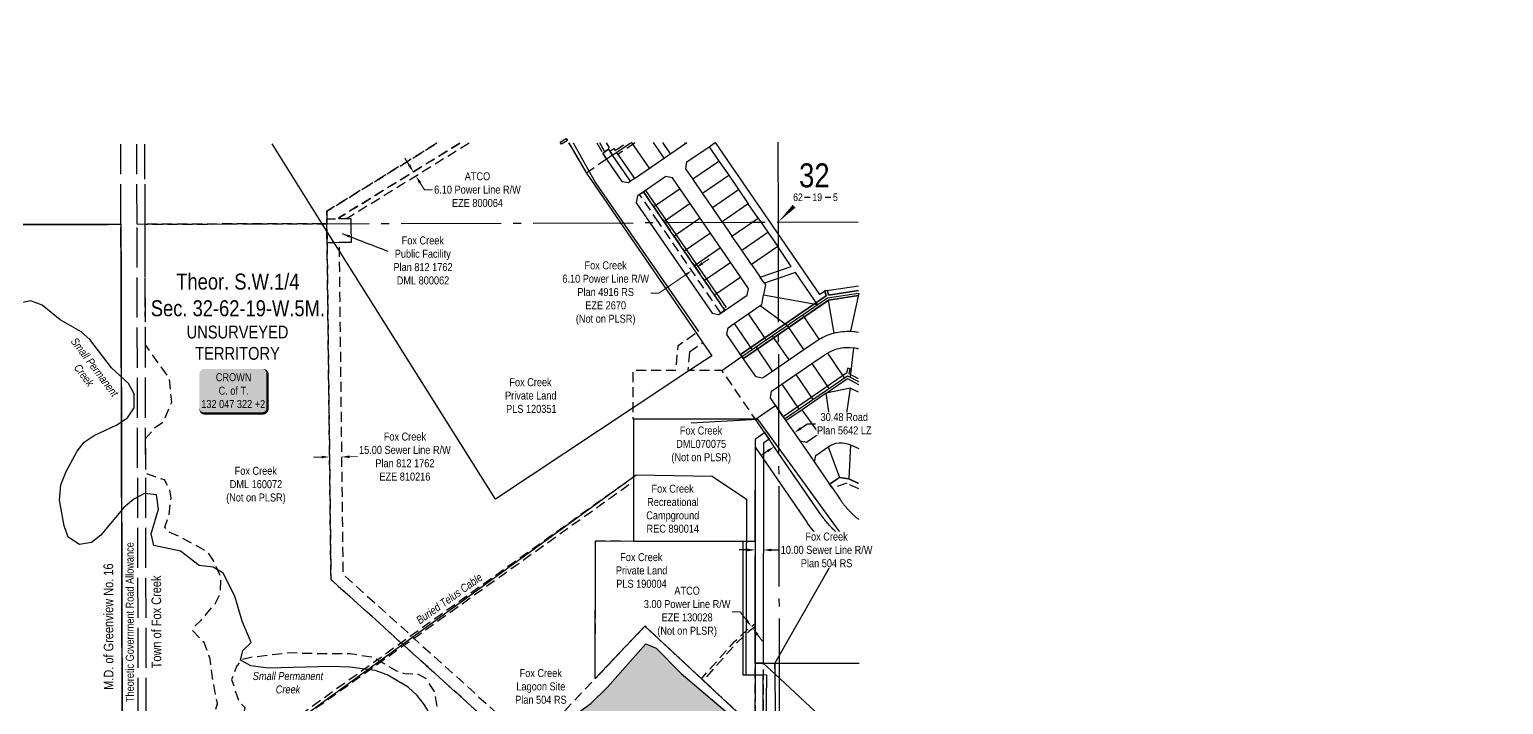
# Model space of a CAD drawing. Extents: x 507881 to 521259, y 6022177 to 6031356.
# Drawn here: x 511145 to 512987, y 6028195 to 6029038 of the extents above; entities that cross this region are included whole.
import ezdxf
from ezdxf.enums import TextEntityAlignment as Align

# ---------------------------------------------------------------- set-up
doc = ezdxf.new("R2010")
doc.units = 0
doc.header["$LTSCALE"] = 5
doc.header["$PDMODE"] = 3
doc.header["$PDSIZE"] = 30
for name, pattern in [('BORDER2', [22.225, 6.35, -3.175, 6.35, -3.175, 0, -3.175]), ('foc-ACCESSROAD', [3.75, 2.5, -1.25]), ('foc-FLOWLINE', [3.75, 2.5, -1.25]), ('foc-QUARTERLINE', [33, 25, -3, 2, -3]), ('foc-UNSURVEYED', [12.5, 10, -2.5])]:
    doc.linetypes.add(name, pattern=pattern)
doc.layers.get('Defpoints').update_dxf_attribs({"color": 9})
for name, color, linetype in [('10', 1, 'Continuous'), ('9', 3, 'Continuous'), ('AS-OWNER', 7, 'Continuous'), ('AS-TELUS', 224, 'foc-TEL'), ('C-SYMBOL', 7, 'Continuous'), ('F-EZE', 190, 'foc-FLOWLINE'), ('F-RW', 190, 'Continuous'), ('F-WS', 190, 'foc-ACCESSROAD'), ('L-33', 7, 'Continuous'), ('L-QSEC', 8, 'foc-QUARTERLINE'), ('L-ROAD-T', 7, 'Continuous'), ('L-SECLBL', 7, 'Continuous'), ('L-TITLEDB', 4, 'Continuous'), ('L-TITLEDB-T', 4, 'Continuous'), ('L-UNS-T', 3, 'Continuous'), ('L-USEC', 7, 'foc-UNSURVEYED'), ('T-WATER', 160, 'Continuous'), ('T-WATER-H', 133, 'Continuous'), ('T-WATER-T', 170, 'Continuous')]:
    doc.layers.add(name, color=color, linetype=linetype)
doc.layers.add('AS-COUNTY', color=7, linetype='BORDER2', lineweight=60, true_color=0xcc33ff)
doc.layers.add('F-EZE-T', color=190, linetype='Continuous', lineweight=9)
doc.layers.add('F-RW-T', color=190, linetype='Continuous', lineweight=9)
doc.styles.add('175L', font='ARIALN.TTF', dxfattribs={"height": 20})
doc.styles.add('240', font='ARIALN.TTF', dxfattribs={"height": 30})
doc.styles.add('80', font='ARIALN.TTF', dxfattribs={"height": 10})
doc.styles.add('80CG', font='ARIALN.TTF', dxfattribs={"height": 10})
doc.styles.add('80L', font='ARIALN.TTF', dxfattribs={"height": 10})
doc.styles.add('foc-LtypeFont', font='ARIALN.TTF', dxfattribs={"height": 7.35})
doc.styles.add('SIMPLEX', font='ARIALN.TTF')
doc.linetypes.add('foc-TEL', pattern='A,2,-1,["T",foc-LtypeFont,S=0.2,R=0,X=-0.425,Y=-0.75],-1.24,8', length=12.24)
doc.linetypes.add('foc-TOPO-flowdirection-NOLINE', pattern='A,0,[">",foc-LtypeFont,S=0.3,R=0,X=0,Y=-0.945],-20,[">",foc-LtypeFont,S=0.3,R=0,X=0,Y=-0.945],0', length=20)
doc.dimstyles.new('Compass 5 000', dxfattribs={"dimscale": 5, "dimtxt": 9, "dimasz": 2, "dimexe": 0.2, "dimexo": 0.0625, "dimgap": 0.5, "dimtad": 0, "dimtih": 1, "dimtoh": 1, "dimzin": 0, "dimdsep": 46, "dimtxsty": '80CG', "dimcen": 0.1, "dimse1": 1, "dimse2": 1, "dimclrd": 256, "dimclrt": 256, "dimaunit": 1, "dimadec": 4, "dimazin": 0, "dimtfac": 0.06, "dimtofl": 0, "dimtmove": 0, "dimatfit": 1, "dimfxl": 0.2, "dimtolj": 1, "dimtzin": 0, "dimlwd": -1, "dimarcsym": 0})

# ---------------------------------------------------------------- blocks, each defined once
blk = doc.blocks.new('L-SECLBL')
at = {"layer": '9', "color": 7}
for p, q in [((-5.1, -27.8), (-12.3, -27.8)), ((20.7, -27.8), (13.5, -27.8))]:
    blk.add_line(p, q, dxfattribs=at)
at = {"layer": '10', "color": 2, "style": 'SIMPLEX'}
blk.add_attdef('SEC', text='', height=30, dxfattribs=at).set_placement((0, 0), align=Align.MIDDLE)
at = {"layer": '10', "color": 5, "style": '80L'}
blk.add_attdef('TWP', text='', height=9.5, dxfattribs=at).set_placement((-14.4, -27.4), align=Align.MIDDLE_RIGHT)
blk.add_attdef('RGE', text='', height=9.5, dxfattribs=at).set_placement((3.6, -27.4), align=Align.MIDDLE_CENTER)
blk.add_attdef('MER', text='', height=9.5, dxfattribs=at).set_placement((23.2, -27.4), align=Align.MIDDLE_LEFT)
blk = doc.blocks.new('*D1360')
at = {"layer": 'Defpoints', "color": 0, "transparency": 16777216}
for p in [(511534.6, 6028504.3), (511519.7, 6028500.7), (511534.7, 6028500.9)]:
    blk.add_point(p, dxfattribs=at)
at = {"layer": 'F-RW-T', "transparency": 16777216}
for p, q in [((511509.6, 6028504), (511499.6, 6028503.9)), ((511544.6, 6028504.4), (511554.6, 6028504.6))]:
    blk.add_line(p, q, dxfattribs=at)
for points in [[(511509.6, 6028505.7), (511509.7, 6028502.4), (511519.6, 6028504.2)], [(511544.6, 6028506.1), (511544.7, 6028502.8), (511534.6, 6028504.3)]]:
    blk.add_solid(points, dxfattribs=at)
at = {"layer": 'F-RW-T', "transparency": 16777216, "insert": (511613.8, 6028504.6), "char_height": 10, "attachment_point": 5, "style": '80CG'}
blk.add_mtext('\\A1;Fox Creek\\P15.00 Sewer Line R/W\\PPlan 812 1762\\PEZE 810216', dxfattribs=at)
blk = doc.blocks.new('*D1362')
at = {"layer": 'Defpoints', "color": 0, "transparency": 16777216}
for p in [(511618.6, 6028856.9), (511621.8, 6028851.7), (511627.6, 6028855.2)]:
    blk.add_point(p, dxfattribs=at)
at = {"layer": 'F-EZE-T', "transparency": 16777216}
for p, q in [((511619.1, 6028868.9), (511613.9, 6028877.4)), ((511632.9, 6028846.7), (511638.1, 6028838.2)), ((511638.1, 6028838.2), (511648.1, 6028838.2))]:
    blk.add_line(p, q, dxfattribs=at)
for points in [[(511620.6, 6028869.8), (511617.7, 6028868.1), (511624.4, 6028860.4)], [(511634.3, 6028847.6), (511631.4, 6028845.8), (511627.6, 6028855.2)]]:
    blk.add_solid(points, dxfattribs=at)
at = {"layer": 'F-EZE-T', "transparency": 16777216, "insert": (511704.5, 6028838.2), "char_height": 10, "attachment_point": 5, "style": '80CG'}
blk.add_mtext('\\A1;ATCO\\P6.10 Power Line R/W\\PEZE 800064', dxfattribs=at)
blk = doc.blocks.new('*D1363')
at = {"layer": 'Defpoints', "color": 0, "transparency": 16777216}
for p in [(512091, 6028122), (512099.1, 6028127.9), (512099.5, 6028127.3)]:
    blk.add_point(p, dxfattribs=at)
at = {"layer": 'F-EZE-T', "transparency": 16777216}
for p, q in [((512107.7, 6028133.2), (512115.9, 6028139.2)), ((512115.9, 6028139.2), (512125.9, 6028139.2)), ((512083.3, 6028115.6), (512075.2, 6028109.7))]:
    blk.add_line(p, q, dxfattribs=at)
for points in [[(512106.7, 6028134.5), (512108.6, 6028131.8), (512099.5, 6028127.3)], [(512082.3, 6028116.9), (512084.3, 6028114.2), (512091.4, 6028121.5)]]:
    blk.add_solid(points, dxfattribs=at)
at = {"layer": 'F-EZE-T', "transparency": 16777216, "insert": (512182.3, 6028139.2), "char_height": 10, "attachment_point": 5, "style": '80CG', "bg_fill": 3, "box_fill_scale": 1.1, "bg_fill_color": 256, "bg_fill_true_color": 13158600, "bg_fill_transparency": 0}
blk.add_mtext('\\A1;Fox Creek\\P9.14 Power Line R/W\\PPlan 70 RS\\PEZE 2459', dxfattribs=at)
blk = doc.blocks.new('*D1365')
at = {"layer": 'Defpoints', "color": 0, "transparency": 16777216}
for p in [(512046.8, 6028292.3), (512046.8, 6028292.3), (512048.6, 6028289.9)]:
    blk.add_point(p, dxfattribs=at)
at = {"layer": 'F-EZE-T', "transparency": 16777216}
for p, q in [((512032.9, 6028310.6), (512022.9, 6028310.6)), ((512040.7, 6028300.2), (512032.9, 6028310.6)), ((512054.6, 6028281.9), (512060.7, 6028274))]:
    blk.add_line(p, q, dxfattribs=at)
for points in [[(512042, 6028301.3), (512039.4, 6028299.2), (512046.8, 6028292.3)], [(512056, 6028282.9), (512053.3, 6028280.9), (512048.6, 6028289.9)]]:
    blk.add_solid(points, dxfattribs=at)
at = {"layer": 'F-EZE-T', "transparency": 16777216, "insert": (511966.5, 6028310.6), "char_height": 10, "attachment_point": 5, "style": '80CG'}
blk.add_mtext('\\A1;ATCO\\P3.00 Power Line R/W\\PEZE 130028\\P(Not on PLSR)', dxfattribs=at)
blk = doc.blocks.new('*D1366')
at = {"layer": 'Defpoints', "color": 0, "transparency": 16777216}
for p in [(511965.7, 6028746.8), (511970.7, 6028750.3), (511977.4, 6028740.5)]:
    blk.add_point(p, dxfattribs=at)
at = {"layer": 'F-EZE-T', "transparency": 16777216}
for p, q in [((511985.6, 6028746.2), (511993.9, 6028751.9)), ((511964.1, 6028731.4), (511931.1, 6028708.8)), ((511931.1, 6028708.8), (511921.1, 6028708.8))]:
    blk.add_line(p, q, dxfattribs=at)
for points in [[(511984.7, 6028747.6), (511986.6, 6028744.8), (511977.4, 6028740.5)], [(511963.2, 6028732.8), (511965, 6028730.1), (511972.3, 6028737.1)]]:
    blk.add_solid(points, dxfattribs=at)
at = {"layer": 'F-EZE-T', "transparency": 16777216, "insert": (511864.7, 6028708.8), "char_height": 10, "attachment_point": 5, "style": '80CG'}
blk.add_mtext('\\A1;Fox Creek\\P6.10 Power Line R/W\\PPlan 4916 RS\\PEZE 2670\\P(Not on PLSR)', dxfattribs=at)
blk = doc.blocks.new('*D1367')
at = {"layer": 'Defpoints', "color": 0, "transparency": 16777216}
for p in [(512100.4, 6028534.4), (512117.5, 6028509.5), (512092.3, 6028492.3)]:
    blk.add_point(p, dxfattribs=at)
at = {"layer": 'L-TITLEDB-T', "transparency": 16777216}
for p, q in [((512108.6, 6028540.1), (512116.9, 6028545.7)), ((512116.9, 6028545.7), (512126.9, 6028545.7)), ((512067, 6028511.5), (512058.8, 6028505.8))]:
    blk.add_line(p, q, dxfattribs=at)
for points in [[(512107.7, 6028541.4), (512109.6, 6028538.7), (512100.4, 6028534.4)], [(512066.1, 6028512.8), (512068, 6028510.1), (512075.3, 6028517.1)]]:
    blk.add_solid(points, dxfattribs=at)
at = {"layer": 'L-TITLEDB-T', "transparency": 16777216, "insert": (512162.9, 6028545.7), "char_height": 10, "attachment_point": 5, "style": '80CG', "bg_fill": 3, "box_fill_scale": 1.1, "bg_fill_color": 256, "bg_fill_true_color": 13158600, "bg_fill_transparency": 0}
blk.add_mtext('\\A1;30.48 Road\\PPlan 5642 LZ', dxfattribs=at)
blk = doc.blocks.new('*D1404')
at = {"layer": 'Defpoints', "color": 0, "transparency": 16777216}
for p in [(512051.7, 6028388), (512061.7, 6028388), (512061.7, 6028388)]:
    blk.add_point(p, dxfattribs=at)
at = {"layer": 'F-RW', "transparency": 16777216}
for p, q in [((512041.7, 6028388), (512031.7, 6028388)), ((512071.7, 6028388), (512081.7, 6028388))]:
    blk.add_line(p, q, dxfattribs=at)
for points in [[(512041.7, 6028389.7), (512041.7, 6028386.3), (512051.7, 6028388)], [(512071.7, 6028389.6), (512071.7, 6028386.3), (512061.7, 6028388)]]:
    blk.add_solid(points, dxfattribs=at)
at = {"layer": 'F-RW', "transparency": 16777216, "insert": (512140.8, 6028388), "char_height": 10, "attachment_point": 5, "style": '80CG', "bg_fill": 3, "box_fill_scale": 1.1, "bg_fill_color": 256, "bg_fill_true_color": 13158600, "bg_fill_transparency": 0}
blk.add_mtext('\\A1;Fox Creek\\P10.00 Sewer Line R/W\\PPlan 504 RS', dxfattribs=at)
blk = doc.blocks.new('*U1413')
h = blk.add_hatch(color=255)
edge = h.paths.add_edge_path()
edge.add_line((-36.5, -28.5), (36.5, -28.5))
edge.add_arc((36.5, -22.5), 6, 270, 360)
edge.add_line((42.5, -22.5), (42.5, 21))
edge.add_arc((36.5, 21), 6, 0, 90)
edge.add_line((36.5, 27), (-36.5, 27))
edge.add_arc((-36.5, 21), 6, 90, 180)
edge.add_line((-42.5, 21), (-42.5, -22.5))
edge.add_arc((-36.5, -22.5), 6, 180, 270)
at = {"color": 14, "flags": 128}
blk.add_lwpolyline([(-36.5, -28.5, 3, 3, 0), (36.5, -28.5, 3, 3, 0.414214), (42.5, -22.5, 3, 3, 0), (42.5, 21, 3, 0, 0.414214), (36.5, 27, 0, 0, 0), (-36.5, 27, 0, 0, 0.414214), (-42.5, 21, 0, 0, 0), (-42.5, -22.5, 0, 3, 0.414214)], format="xyseb", close=True, dxfattribs=at)
at = {"color": 14, "style": '80'}
blk.add_attdef('ENTER_TEXT_001', (-26.8, -4.9), '', height=10, dxfattribs=at)

msp = doc.modelspace()

# ---------------------------------------------------------------- hatches: boundary and pattern name
at = {"layer": 'T-WATER-H'}
h = msp.add_hatch(color=256, dxfattribs=at)
h.dxf.hatch_style = 1
h.paths.add_polyline_path([(511941.845, 6028023.347), (511896.825, 6028061.492), (511812.519, 6028143.599), (511800.193, 6028151.265), (511798.066, 6028154.318), (511822.151, 6028178.684), (511846.198, 6028196.161), (511867.043, 6028216.602), (511915.114, 6028270.604), (511927.797, 6028265.105), (511958.92, 6028233.434), (512014.387, 6028186.547), (511993.912, 6028165.819), (511984.844, 6028154.29), (511979.285, 6028140.269), (511984.926, 6028125.674), (512005.008, 6028104.148), (512011.468, 6028092.181), (511955.886, 6028024.659)])

# ---------------------------------------------------------------- linework, layer by layer
at = {"layer": 'AS-COUNTY', "flags": 128}
msp.add_lwpolyline([(512985.752, 6027127.472, 1.999, 1.999, 0), (512915.861, 6027164.035, 1.999, 1.999, 0), (512885.658, 6027179.836, 1.999, 1.999, 0), (512863.108, 6027191.633, 1.999, 1.999, 0), (512399.958, 6027433.921, 1.999, 1.999, 0), (512191.451, 6027543.028, 1.999, 1.999, 0), (512083.236, 6027599.097, 1.999, 1.999, 0), (511888.222, 6027700.143, 1.999, 1.999, 0), (511697.417, 6027799.933, 1.999, 1.999, 0), (511332.082, 6027990.956, 1.999, 1.999, 0), (511291.068, 6028012.401, 1.999, 1.999, 0), (511269.555, 6028023.649, 1.999, 1.999, 0), (511264.59, 6028026.246, 1.999, 1.999, 0), (511260.87, 6028028.192, 1.999, 1.999, 0), (511258.984, 6028794.918, 1.999, 1.999, 0), (510457.97, 6028792.353, 1.999, 1.999, 0), (510456.082, 6029619.288, 1.999, 1.999, 0), (510598.436, 6029619.738, 1.999, 1.999, 0), (510596.574, 6030411.774, 0, 0, 0)], format="xyseb", dxfattribs=at)
at = {"layer": 'AS-TELUS', "flags": 128}
for points in [[(511823.892, 6028896.661), (511851.876, 6028846.786), (511980.759, 6028660.888)], [(511971.707, 6028547.057), (512054.623, 6028551.591), (512166.324, 6028397.354), (512181.256, 6028391.675)], [(510550.967, 6028270.766), (510609.192, 6028369.37), (511268.697, 6028021.927), (511902.968, 6028481.667), (511997.785, 6028480.347), (512040.541, 6028451.383), (512039.876, 6028232.496), (512065.74, 6028231.759), (512064.872, 6028166.645), (512116.768, 6028114.508), (512233.981, 6027832.144), (512313.962, 6027707.187), (512442.985, 6027639.714), (512441.028, 6027615.233), (512466.851, 6027602.185), (512430.49, 6027542.482), (512451.268, 6027501.815)]]:
    msp.add_lwpolyline(points, dxfattribs=at)
at = {"layer": 'F-EZE', "flags": 128}
for points in [[(511682.343, 6028896.211), (511531.203, 6028802.872), (511531.213, 6028802.011), (511541.618, 6028802.131), (511546.204, 6028802.185), (511546.278, 6028795.815), (511546.55, 6028772.203), (511531.559, 6028772.03), (511531.672, 6028762.184), (511536.322, 6028357.852), (511621.428, 6028280.992), (511625.226, 6028277.561), (511772.87, 6028144.221), (511806.73, 6028113.641), (511813.564, 6028107.468), (511940.444, 6027992.878), (511956.561, 6027978.327), (511969.011, 6027992.971), (512053.128, 6028092.096), (512081.843, 6028125.969), (512085.277, 6028130.019), (512094.208, 6028117.509), (512081.903, 6028102.938), (512066.746, 6028084.988), (511988.72, 6027993.035), (511967.806, 6027968.389), (512044.91, 6027920.656), (512058.697, 6027912.121), (512082.382, 6027921.344), (512151.704, 6027948.339), (512160.478, 6027951.756), (512206.356, 6027864.537), (512217.48, 6027847.063), (512248.416, 6027775.809), (512254.199, 6027762.491), (512255.592, 6027759.281), (512253.621, 6027762.377), (512193.377, 6027857.006), (512181.796, 6027879.022), (512153.441, 6027932.93), (512082.424, 6027905.274), (512057.166, 6027895.438), (511957.989, 6027956.836), (511918.152, 6027992.807), (511802.141, 6028097.584), (511795.307, 6028103.756), (511612.733, 6028268.643), (511608.935, 6028272.073), (511521.405, 6028351.122), (511516.567, 6028771.857), (511516.398, 6028786.485), (511516.292, 6028795.721), (511516.221, 6028801.839), (511516.114, 6028811.172), (511653.667, 6028896.12)], [(511694.015, 6028896.248), (511541.618, 6028802.131), (511531.213, 6028802.011), (511531.203, 6028802.872), (511682.343, 6028896.211)]]:
    msp.add_lwpolyline(points, dxfattribs=at)
at = {"layer": 'F-EZE'}
for points in [[(511817.057, 6028899.572), (511809.35, 6028894.917), (511807.844, 6028897.513), (511815.551, 6028902.167), (511817.057, 6028899.572)], [(512013.814, 6028687.473), (512008.79, 6028684.025), (511931.191, 6028797.043), (511907.091, 6028832.15), (511912.112, 6028835.6), (511925.041, 6028816.771), (511937.623, 6028798.443), (511938.566, 6028797.067), (511950.207, 6028780.114), (511962.963, 6028761.536), (511975.719, 6028742.958), (511988.303, 6028724.63), (512000.887, 6028706.303), (512013.814, 6028687.473)]]:
    msp.add_lwpolyline(points, close=True, dxfattribs=at)
for points in [[(511901.282, 6028896.907), (511880.046, 6028882.304), (511900.731, 6028852.174), (511895.71, 6028848.723), (511873.302, 6028881.362), (511869.851, 6028886.39), (511874.874, 6028889.837), (511876.597, 6028887.326), (511890.48, 6028896.873)], [(512181.095, 6028464.271), (512165.913, 6028471.266), (512148.018, 6028465.06), (512144.559, 6028470.079), (512157.118, 6028478.702), (512168.465, 6028476.797), (512181.08, 6028470.986)]]:
    msp.add_lwpolyline(points, dxfattribs=at)
at = {"layer": 'F-EZE', "flags": 128}
for points in [[(511291.003, 6028038.961), (511269.555, 6028023.649), (511264.59, 6028026.246), (511290.988, 6028045.09), (511291.944, 6028045.774), (511608.935, 6028272.073), (511621.428, 6028280.992), (511899.478, 6028479.445), (511899.414, 6028473.3), (511625.226, 6028277.561), (511612.733, 6028268.643), (511296.91, 6028043.178), (511291.003, 6028038.961)], [(512051.54, 6028292.142), (512043.907, 6028286.339), (512028.004, 6028271.508), (511986.603, 6028225.077), (511985.456, 6028226.145), (511984.407, 6028227.122), (512025.858, 6028273.606), (512041.973, 6028288.634), (512051.545, 6028295.912), (512051.54, 6028292.142)], [(512271.213, 6027748.933), (512276.501, 6027736.367), (512277.102, 6027734.982), (512267.88, 6027730.98), (512265.085, 6027729.767), (512273.088, 6027711.326), (512257.063, 6027732.491), (512249.355, 6027742.672), (512256.641, 6027748.188), (512265.476, 6027736.519), (512260.859, 6027747.151), (512255.592, 6027759.281), (512254.199, 6027762.491), (512248.416, 6027775.809), (512217.48, 6027847.063), (512153.88, 6027993.56), (512140.786, 6028023.658), (512128.033, 6028052.973), (512108.717, 6028097.447), (512094.208, 6028117.509), (512085.277, 6028130.019), (512081.82, 6028134.808), (512078.312, 6028139.667), (512051.327, 6028164.815), (512051.458, 6028231.656), (512051.489, 6028246.645), (512061.522, 6028246.627), (512061.507, 6028231.636), (512061.385, 6028169.185), (512081.78, 6028150.127), (512085.821, 6028146.353), (512117.503, 6028102.449), (512137.255, 6028056.972), (512142.269, 6028045.594), (512148.287, 6028031.716), (512164.821, 6027993.594), (512245.825, 6027807.022), (512258.552, 6027777.709), (512264.285, 6027764.503), (512271.213, 6027748.933)]]:
    msp.add_lwpolyline(points, close=True, dxfattribs=at)
at = {"layer": 'F-RW', "flags": 128}
for points in [[(512180.548, 6028712.02), (512143.112, 6028706.408), (512142.044, 6028712.408), (512138.703, 6028711.907), (512140.175, 6028705.527), (512033.321, 6028632.159), (512036.769, 6028627.137), (512142.726, 6028699.89), (512143.286, 6028700.274), (512180.561, 6028705.862)], [(512063.22, 6028534.708), (512068.912, 6028526.417), (512061.852, 6028521.546), (512061.522, 6028246.627), (512051.489, 6028246.645), (512051.811, 6028516.002), (512051.82, 6028526.835), (512063.22, 6028534.708)], [(512061.385, 6028169.185), (512061.507, 6028231.636), (512036.457, 6028231.691), (512036.668, 6028398.991), (512051.66, 6028398.97), (512051.489, 6028246.645), (512076.274, 6028246.6), (512076.366, 6028175.702)]]:
    msp.add_lwpolyline(points, dxfattribs=at)
at = {"layer": 'F-WS'}
for points in [[(511653.664, 6028896.12), (511516.114, 6028811.172), (511516.221, 6028801.839), (511516.291, 6028795.722), (511510.595, 6028795.704), (511289.143, 6028795.014), (511288.897, 6028894.961)], [(511853.82, 6028896.756), (511861.235, 6028883.986), (511865.768, 6028876.181), (511840.639, 6028858.959), (511818.757, 6028896.645)]]:
    msp.add_lwpolyline(points, dxfattribs=at)
at = {"layer": 'F-WS', "flags": 128}
for points in [[(511525.527, 6028771.961), (511516.567, 6028771.857), (511516.398, 6028786.485), (511516.291, 6028795.722), (511516.221, 6028801.839), (511531.213, 6028802.011), (511541.618, 6028802.131), (511546.204, 6028802.185), (511546.278, 6028795.815), (511546.55, 6028772.203), (511531.559, 6028772.03), (511525.527, 6028771.961)], [(511612.733, 6028268.643), (511795.307, 6028103.756), (511802.141, 6028097.584), (511918.152, 6027992.807), (511957.992, 6027956.834), (511979.259, 6027943.668), (511975.13, 6027928.122), (511965, 6027922.61), (511948.382, 6027921.727), (511927.959, 6027922.418), (511898.134, 6027930.364), (511893.089, 6027937.736), (511883.778, 6027944.136), (511870.116, 6027943.793), (511858.175, 6027948.249), (511842.787, 6027950.645), (511817.75, 6027957.783), (511806.572, 6027970.388), (511787.145, 6027989.964), (511768.465, 6027979.839), (511758.654, 6027979.258), (511741.981, 6027972.183), (511736.915, 6027977.363), (511736.263, 6027983.958), (511724.642, 6027992.187), (511705.452, 6028005.797), (511682.487, 6028008.067), (511671.554, 6028004.968), (511639.276, 6027997.847), (511636.928, 6028005.787), (511627.152, 6028019.909), (511644.216, 6028036.332), (511665.601, 6028050.963), (511684.835, 6028069.701), (511694.782, 6028106.854), (511694.354, 6028121.154), (511689.036, 6028135.35), (511670.205, 6028158.802), (511657.637, 6028174.634), (511650.695, 6028211.267), (511639.933, 6028227.54), (511629.786, 6028232.614), (511614.262, 6028233.18), (511603.744, 6028236.627), (511583.917, 6028248.069), (511579.16, 6028250.815), (511574.174, 6028253.692), (511545.869, 6028258), (511506.158, 6028258.255), (511467.727, 6028259.247), (511423.089, 6028253.904), (511410.672, 6028250.958), (511403.697, 6028243.084), (511397.213, 6028225.935), (511406.003, 6028199.545), (511413.715, 6028191.041), (511411.856, 6028181.397), (511383.276, 6028182.606), (511376.382, 6028184.754), (511379.421, 6028196.005), (511373.203, 6028228.281), (511370.581, 6028251.432), (511363.027, 6028272.243), (511348.339, 6028287.333), (511350.548, 6028292.194), (511359.084, 6028300.412), (511376.599, 6028320.632), (511383.111, 6028333.873), (511383.825, 6028353.935), (511374.943, 6028373.807), (511367.499, 6028385.484), (511332.672, 6028404.472), (511318.871, 6028410.243), (511313.697, 6028416.411), (511319.265, 6028432.511), (511321.642, 6028452.694), (511319.924, 6028463.239), (511313.371, 6028475.429), (511289.909, 6028483.47), (511289.802, 6028527.105), (511301.07, 6028540.458), (511312.437, 6028548.274), (511322.404, 6028572.848), (511319.355, 6028602.613), (511289.513, 6028644.453), (511289.143, 6028795.014), (511510.595, 6028795.704), (511516.292, 6028795.722), (511516.398, 6028786.485), (511516.567, 6028771.857), (511521.405, 6028351.122), (511608.935, 6028272.073), (511612.733, 6028268.643)], [(511969.644, 6028635.248), (511967.413, 6028612.55), (511970.042, 6028612.549), (512009.491, 6028612.538), (512051.485, 6028551.407), (511899.187, 6028551.45), (511899.191, 6028565.608), (511899.204, 6028612.571), (511952.349, 6028612.555), (511955.395, 6028643.543), (511977.708, 6028659.282), (511986.193, 6028646.92), (511969.644, 6028635.248)], [(511774.478, 6028145.916), (511913.847, 6028292.82), (512078.313, 6028139.667), (511944.264, 6027995.725)]]:
    msp.add_lwpolyline(points, close=True, dxfattribs=at)
at = {"layer": 'F-WS'}
msp.add_lwpolyline([(512051.544, 6028295.911), (512051.54, 6028292.142), (512051.489, 6028246.645), (512051.458, 6028231.656), (512051.327, 6028164.815), (511986.603, 6028225.076), (511985.456, 6028226.144), (511984.406, 6028227.122), (511913.847, 6028292.82), (511851.717, 6028227.331), (511851.964, 6028399.255), (512036.668, 6028398.991), (512051.66, 6028398.97), (512051.544, 6028295.911)], close=True, dxfattribs=at)
at = {"layer": 'L-QSEC', "flags": 128}
for points in [[(512079.821, 6028897.475), (512080.083, 6028797.526)], [(511279.093, 6028794.967), (512045.445, 6028797.416), (512080.083, 6028797.526)], [(512080.083, 6028797.526), (512180.358, 6028797.845)], [(512080.083, 6028797.526), (512082.191, 6027993.338)], [(510457.97, 6028792.353), (511258.984, 6028794.918)]]:
    msp.add_lwpolyline(points, dxfattribs=at)
at = {"layer": 'L-SECLBL', "flags": 128}
msp.add_lwpolyline([(512080.083, 6028797.526, 0, 4.997, 0), (512100.187, 6028817.506, 0, 0, 0)], format="xyseb", dxfattribs=at)
at = {"layer": 'L-TITLEDB'}
for points in [[(511818.757, 6028896.645), (511840.639, 6028858.959), (511883.256, 6028796.888), (511977.708, 6028659.282), (511986.193, 6028646.92), (511997.361, 6028630.65), (511970.042, 6028612.549), (511899.191, 6028565.608), (511726.959, 6028451.507), (511531.672, 6028762.184), (511525.527, 6028771.961), (511516.398, 6028786.485), (511510.595, 6028795.704), (511447.889, 6028895.466)], [(512181.261, 6028389.384), (512180.931, 6028389.568), (512179.829, 6028390.195), (512178.731, 6028390.831), (512177.64, 6028391.477), (512176.554, 6028392.133), (512175.474, 6028392.798), (512174.399, 6028393.473), (512173.331, 6028394.157), (512172.269, 6028394.849), (512171.213, 6028395.552), (512170.162, 6028396.264), (512169.119, 6028396.984), (512168.081, 6028397.715), (512167.05, 6028398.453), (512166.025, 6028399.201), (512165.007, 6028399.958), (512163.995, 6028400.724), (512162.991, 6028401.499), (512161.993, 6028402.282), (512161.002, 6028403.073), (512160.017, 6028403.873), (512159.041, 6028404.682), (512158.071, 6028405.5), (512157.108, 6028406.326), (512156.153, 6028407.16), (512155.204, 6028408.002), (512154.263, 6028408.853), (512153.329, 6028409.712), (512152.404, 6028410.58), (512151.486, 6028411.456), (512150.575, 6028412.338), (512149.672, 6028413.229), (512148.777, 6028414.128), (512147.89, 6028415.035), (512147.011, 6028415.949), (512146.14, 6028416.871), (512145.277, 6028417.801), (512144.422, 6028418.737), (512143.574, 6028419.682), (512142.736, 6028420.635), (512141.906, 6028421.594), (512141.084, 6028422.56), (512140.271, 6028423.534), (512139.466, 6028424.513), (512138.67, 6028425.502), (512137.882, 6028426.496), (512137.145, 6028427.444), (512135.908, 6028429.071), (512132.414, 6028433.929), (512080.839, 6028509.045), (512068.912, 6028526.417), (512063.22, 6028534.708), (512051.852, 6028551.26), (512076.979, 6028568.507), (512080.697, 6028563.086), (512086.621, 6028554.456), (512088.347, 6028551.939), (512090.071, 6028549.431), (512107.305, 6028524.321), (512125.594, 6028497.703), (512144.559, 6028470.079), (512148.018, 6028465.06), (512157.634, 6028451.058), (512158.287, 6028450.12), (512158.867, 6028449.303), (512159.455, 6028448.49), (512160.05, 6028447.682), (512160.651, 6028446.88), (512161.26, 6028446.084), (512161.876, 6028445.292), (512162.499, 6028444.506), (512163.129, 6028443.725), (512163.765, 6028442.95), (512164.407, 6028442.181), (512165.057, 6028441.416), (512165.713, 6028440.657), (512166.376, 6028439.906), (512167.046, 6028439.158), (512167.722, 6028438.418), (512168.404, 6028437.683), (512169.092, 6028436.954), (512169.787, 6028436.231), (512170.489, 6028435.515), (512171.197, 6028434.803), (512171.91, 6028434.099), (512172.631, 6028433.402), (512173.356, 6028432.709), (512174.088, 6028432.024), (512174.826, 6028431.345), (512175.57, 6028430.672), (512176.319, 6028430.006), (512177.075, 6028429.347), (512177.836, 6028428.694), (512178.603, 6028428.047), (512179.375, 6028427.408), (512180.153, 6028426.774), (512180.937, 6028426.15), (512181.18, 6028425.959)]]:
    msp.add_lwpolyline(points, dxfattribs=at)
at = {"layer": 'L-TITLEDB', "flags": 128}
for points in [[(511865.37, 6028896.793), (511868.566, 6028891.285), (511868.082, 6028888.69), (511863.717, 6028885.69), (511857.293, 6028896.767)], [(511861.235, 6028883.986), (511868.082, 6028888.69), (511873.18, 6028881.279), (511865.768, 6028876.181), (511861.236, 6028883.986)], [(511873.302, 6028881.362), (511895.882, 6028896.89)], [(511919.314, 6028864.945), (511896.902, 6028897.592)], [(511900.731, 6028852.174), (511966.118, 6028897.113)], [(511937.896, 6028877.717), (511924.673, 6028896.981)], [(511935.732, 6028897.017), (511945.427, 6028882.893)], [(511963.024, 6028897.103), (511964.011, 6028895.666)], [(511973.565, 6028851.595), (511964.774, 6028864.402), (511966.347, 6028872.875), (511993.97, 6028891.861), (512006.215, 6028874.034)], [(511993.97, 6028891.861), (512001.502, 6028897.037), (512131.885, 6028707.226), (512138.703, 6028711.907), (512180.534, 6028718.178)], [(512001.502, 6028897.037), (512001.778, 6028897.227)], [(511865.768, 6028876.181), (511884.728, 6028848.567), (511893.198, 6028846.997), (511895.71, 6028848.723), (511873.302, 6028881.362), (511865.768, 6028876.181)], [(511878.322, 6028884.815), (511900.731, 6028852.174)], [(511985.805, 6028833.766), (511973.565, 6028851.595), (512006.215, 6028874.034), (512018.459, 6028856.208)], [(512006.282, 6028682.303), (512041.438, 6028706.434), (512043.013, 6028714.905), (511948.204, 6028853.014), (511939.735, 6028854.586), (511914.622, 6028837.325), (511904.578, 6028830.423), (511903.006, 6028821.949), (511997.81, 6028683.877), (512006.282, 6028682.303)], [(511998.044, 6028815.936), (511985.805, 6028833.766), (512018.459, 6028856.208), (512030.704, 6028838.383)], [(512013.814, 6028687.473), (511912.112, 6028835.6)], [(511914.622, 6028837.325), (512015.195, 6028690.845)], [(511957.685, 6028839.203), (511925.04, 6028816.771)], [(512010.284, 6028798.108), (511998.044, 6028815.936), (512030.704, 6028838.383), (512042.95, 6028820.557)], [(511970.269, 6028820.872), (511937.624, 6028798.443)], [(512055.195, 6028802.731), (512042.95, 6028820.557), (512010.284, 6028798.108), (512022.522, 6028780.279)], [(511982.853, 6028802.542), (511950.207, 6028780.114)], [(512034.762, 6028762.45), (512022.522, 6028780.279), (512055.195, 6028802.731), (512067.439, 6028784.905)], [(511995.608, 6028783.959), (511962.963, 6028761.537)], [(512047.001, 6028744.621), (512034.762, 6028762.45), (512067.439, 6028784.905), (512079.684, 6028767.079)], [(512008.365, 6028765.376), (511975.719, 6028742.958)], [(512063.033, 6028721.267), (512057.78, 6028728.92), (512096.645, 6028742.388), (512079.684, 6028767.079), (512047.001, 6028744.621), (512057.78, 6028728.92)], [(512020.949, 6028747.046), (511988.303, 6028724.63)], [(512033.533, 6028728.714), (512000.887, 6028706.303)], [(512057.834, 6028693.301), (512059.683, 6028694.571), (512061.993, 6028706.994), (512129.526, 6028694.521), (512101.901, 6028734.737), (512063.033, 6028721.267), (512064.304, 6028719.416), (512061.993, 6028706.994)], [(512009.898, 6028612.384), (512035.045, 6028629.646), (512033.321, 6028632.159), (512140.175, 6028705.527), (512138.703, 6028711.907), (512142.044, 6028712.408), (512143.112, 6028706.408), (512180.548, 6028712.02)], [(512052.28, 6028604.546), (512035.045, 6028629.646), (512142.14, 6028703.182), (512180.554, 6028708.941)], [(512180.561, 6028705.862), (512143.286, 6028700.274), (512036.769, 6028627.137)], [(512171.249, 6028661.233), (512181.313, 6028709.055)], [(512042.769, 6028682.961), (512057.834, 6028693.301), (512091.835, 6028668.64)], [(512142.726, 6028699.89), (512150.004, 6028659.056)], [(512033.321, 6028632.159), (512016.087, 6028657.258), (512017.662, 6028665.729), (512025.195, 6028670.898), (512047.609, 6028638.275)], [(512025.195, 6028670.898), (512042.769, 6028682.961), (512065.199, 6028650.352)], [(512112.526, 6028638.491), (512091.835, 6028668.64)], [(512131.715, 6028651.46), (512110.932, 6028681.753)], [(512072.738, 6028655.527), (512093.425, 6028625.385)], [(512073.319, 6028611.593), (512052.634, 6028641.725)], [(512122.394, 6028620.88), (512139.056, 6028632.311), (512141.803, 6028634.069), (512161.185, 6028605.622), (512162.91, 6028603.107)], [(512180.791, 6028601.812), (512168.809, 6028608.074), (512170.186, 6028614.318), (512167.209, 6028614.976), (512165.843, 6028608.818), (512086.621, 6028554.456), (512088.347, 6028551.939), (512166.728, 6028605.725), (512180.799, 6028598.372)], [(512102.29, 6028607.087), (512122.394, 6028620.88), (512143.586, 6028589.842)], [(512086.621, 6028554.456), (512070.53, 6028577.917), (512072.116, 6028586.39), (512084.687, 6028595.018), (512105.954, 6028564.006)], [(512084.687, 6028595.018), (512102.29, 6028607.087), (512123.524, 6028576.068)], [(512140.335, 6028583.915), (512166.94, 6028602.176), (512180.806, 6028594.929)], [(512180.828, 6028585.363), (512170.307, 6028590.217), (512140.335, 6028583.915), (512110.204, 6028563.23), (512090.071, 6028549.431), (512107.305, 6028524.321)], [(512146.557, 6028540.396), (512140.335, 6028583.915)], [(512170.307, 6028590.217), (512163.159, 6028541.799)], [(512131.398, 6028533.462), (512110.204, 6028563.23)], [(511899.552, 6028551.489), (511899.34, 6028399.175), (512051.66, 6028398.97), (512051.82, 6028526.835), (512063.22, 6028534.708), (512051.852, 6028551.26), (511899.552, 6028551.489)], [(512179.263, 6028537.515), (512180.925, 6028541.446)], [(512125.594, 6028497.703), (512127.171, 6028506.172), (512142.752, 6028516.859), (512157.118, 6028478.702), (512144.559, 6028470.079)], [(512170.862, 6028519.245), (512180.984, 6028514.582)], [(512181.08, 6028470.986), (512168.465, 6028476.798)], [(512076.363, 6028232.673), (512061.522, 6028246.627)], [(512181.825, 6028134.397), (512076.363, 6028232.673), (512076.274, 6028246.6), (512181.577, 6028246.417)]]:
    msp.add_lwpolyline(points, dxfattribs=at)
for points in [[(512052.28, 6028604.546), (512060.753, 6028602.971), (512073.319, 6028611.593), (512093.425, 6028625.385), (512112.526, 6028638.491), (512127.682, 6028648.888), (512131.715, 6028651.46, -0.0702018), (512150.004, 6028659.056, -0.07573836), (512171.249, 6028661.233, -0.03345021), (512180.662, 6028660.136, -0.03345021)], [(512141.803, 6028634.069, -0.16902801), (512174.496, 6028640.767), (512170.236, 6028603.89)], [(512174.496, 6028640.767, -0.03120174), (512180.708, 6028639.538, -0.03120174)], [(512107.305, 6028524.321), (512115.777, 6028522.748), (512131.398, 6028533.462, -0.08641784), (512146.557, 6028540.396, -0.08637632), (512163.159, 6028541.799, -0.08652329), (512179.263, 6028537.515), (512180.935, 6028536.745)], [(512142.752, 6028516.859, -0.26516498), (512170.862, 6028519.245), (512168.465, 6028476.798), (512157.118, 6028478.702)], [(512051.811, 6028516.002), (512115.935, 6028422.608, 0.08205282), (512154.176, 6028383.097)], [(512181.31, 6028366.942, -0.04628123), (512154.176, 6028383.097), (512076.274, 6028246.6)]]:
    msp.add_lwpolyline(points, format="xyb", dxfattribs=at)
at = {"layer": 'L-TITLEDB'}
msp.add_lwpolyline([(512051.544, 6028295.911), (512051.54, 6028292.142), (512051.489, 6028246.645), (512051.458, 6028231.656), (512051.327, 6028164.815), (511986.603, 6028225.076), (511985.456, 6028226.144), (511984.406, 6028227.122), (511913.847, 6028292.82), (511851.717, 6028227.331), (511851.964, 6028399.255), (511899.34, 6028399.183), (512036.668, 6028398.991), (512051.66, 6028398.97), (512051.544, 6028295.911)], close=True, dxfattribs=at)
at = {"layer": 'L-USEC'}
for p, q in [((511258.984, 6028794.918), (511258.738, 6028894.865)), ((511279.093, 6028794.967), (511278.847, 6028894.929)), ((511289.148, 6028794.992), (511288.902, 6028894.961)), ((511260.962, 6027990.734), (511258.984, 6028794.918)), ((511281.072, 6027990.784), (511279.093, 6028794.967)), ((511291.126, 6027990.809), (511289.148, 6028794.992))]:
    msp.add_line(p, q, dxfattribs=at)
at = {"layer": 'T-WATER'}
msp.add_lwpolyline([(511638.33, 6028194.596), (511629.302, 6028206.252), (511617.982, 6028216.402), (511591.849, 6028231.774), (511576.574, 6028237.288), (511544.809, 6028241.666), (511521.074, 6028242.366), (511443.096, 6028240.353), (511421.372, 6028243.152), (511408.224, 6028250.253), (511411.405, 6028262.326), (511421.531, 6028272.448), (511410.26, 6028298.919), (511401.225, 6028330.183), (511386.527, 6028358.812), (511374.318, 6028366.599), (511356.588, 6028368.594), (511333.477, 6028386.544), (511299.904, 6028393.585), (511296.64, 6028408.196), (511306.031, 6028439.033), (511303.252, 6028457.054), (511288.326, 6028458.51), (511274.889, 6028451.538), (511262.566, 6028441.125), (511233.762, 6028406.618), (511222.155, 6028397.47), (511207.157, 6028394.9), (511192.795, 6028403.855), (511187.917, 6028418.025), (511182.158, 6028450.366), (511183.644, 6028469.171), (511190.386, 6028485.905), (511204.132, 6028511.465), (511213.15, 6028522.572), (511225.585, 6028530.96), (511253.876, 6028544.48), (511267.241, 6028553.271), (511275.559, 6028565.796), (511275.653, 6028582.987), (511268.557, 6028596.137), (511247.025, 6028615.389), (511220.226, 6028650.842), (511209.095, 6028660.698), (511182.843, 6028675.442), (511160.44, 6028693.771), (511146.258, 6028699.402), (511131.583, 6028696.29)], dxfattribs=at)
msp.add_lwpolyline([(511941.845, 6028023.347), (511896.825, 6028061.492), (511812.519, 6028143.599), (511800.193, 6028151.265), (511798.066, 6028154.318), (511822.151, 6028178.684), (511846.198, 6028196.161), (511867.043, 6028216.602), (511915.114, 6028270.604), (511927.797, 6028265.105), (511958.92, 6028233.434), (512014.387, 6028186.547), (511993.912, 6028165.819), (511984.844, 6028154.29), (511979.285, 6028140.269), (511984.926, 6028125.674), (512005.008, 6028104.148), (512011.468, 6028092.181), (511955.886, 6028024.659), (511941.845, 6028023.347)], close=True, dxfattribs=at)

# ---------------------------------------------------------------- block references
at = {"layer": 'AS-OWNER', "color": 6}
ref = msp.add_blockref('*U1413', (511399.568, 6028587.121), dxfattribs=dict(at, xscale=0.9994626999999787, yscale=0.9994626999999787, zscale=0.9994626999999787))
ref.add_attrib('ENTER_TEXT_001', 'CROWN', (511377.52, 6028598.887), dxfattribs={"layer": '0', "color": 14, "height": 9.9946, "style": '80'})
ref.add_attrib('ENTER_TEXT_002', 'C. of T.', (511381.014, 6028582.052), dxfattribs={"layer": '0', "color": 14, "height": 9.9946, "style": '80'})
ref.add_attrib('ENTER_TEXT_003', '132 047 322 +2', (511359.3, 6028565.354), dxfattribs={"layer": '0', "color": 14, "height": 9.99463, "style": '80'})
at = {"layer": 'L-SECLBL', "xscale": 0.9994589999999945, "yscale": 0.9994589999999945, "zscale": 0.9994589999999945}
msp.add_blockref('L-SECLBL', (512125.497, 6028856.119), dxfattribs=at).add_auto_attribs({'SEC': '32', 'TWP': '62', 'RGE': '19', 'MER': '5'})

# ---------------------------------------------------------------- texts
at = {"layer": 'AS-TELUS', "insert": (511625.467, 6028302.068), "char_height": 9.99464, "attachment_point": 1, "rotation": 35.51662, "style": '80L'}
msp.add_mtext_dynamic_manual_height_columns('\\pi1.5755;{\\fArial Narrow|b0|i1|c0|p34;Buried Telus Cable}', width=99.73639, gutter_width=49.973, heights=[0], dxfattribs=at)
at = {"layer": 'C-SYMBOL', "color": 3, "insert": (511405.102, 6028733.332), "char_height": 19.98922, "width": 215.86803, "attachment_point": 2, "style": '175L'}
msp.add_mtext('Theor. S.W.1/4\\PSec. 32-62-19-W.5M.', dxfattribs=at)
at = {"layer": 'F-RW', "char_height": 10, "attachment_point": 1, "style": '80L'}
for s, width, insert in [('\\pi11.025;Fox Creek\\P\\pi2.417;Public Facility\\P\\pi0.73895;Plan 812 1762\\P\\pi4.8795;DML 800062', 73.88581, (511598.747, 6028779.81)), ('\\pi11.025;Fox Creek\\P\\pi6.4074;DML070075\\P\\pi0.39447;(Not on PLSR)', 73.88581, (511946.445, 6028542.199)), ('\\pi18.167;Fox Creek\\P\\pi12.021;DML 160072\\P\\pi7.5364;(Not on PLSR)', 88.16958, (511382.888, 6028491.909)), ('\\pi6.8235;Fox Creek\\P\\pi1.4415;Recreational \\P\\pi0.32285;Campground\\P\\pi0.67074;REC 890014', 65.48199, (511915.136, 6028469.594)), ('\\pi5.9947;Fox Creek\\P\\pi1.9941;Lagoon Site\\P\\pi0.48997;Plan 504 RS', 63.82442, (511751.143, 6028239.176))]:
    msp.add_mtext_dynamic_manual_height_columns(s, width=width, gutter_width=49.973, heights=[0], dxfattribs=dict(at, insert=insert))
at = {"layer": 'L-33', "color": 200, "linetype": 'Continuous', "true_color": 0xcc33ff, "char_height": 11.99353, "attachment_point": 5, "rotation": 90.134707, "style": '240'}
for s, width, insert in [('M.D. of Greenview No. 16', 157.54118, (511243.485, 6028292.16)), ('Town of Fox Creek', 116.1365, (511303.309, 6028298.061))]:
    msp.add_mtext_dynamic_manual_height_columns(s, width=width, gutter_width=44.976, heights=[0], dxfattribs=dict(at, insert=insert))
at = {"layer": 'L-ROAD-T', "style": '80L'}
msp.add_text('Theoretic Government Road Allowance', height=9.99461, rotation=90.120928, dxfattribs=at).set_placement((511269.981, 6028297.768), align=Align.MIDDLE_CENTER)
at = {"layer": 'L-TITLEDB-T', "char_height": 10, "attachment_point": 1, "style": '80L'}
for s, insert in [('\\pi5.8754;Fox Creek\\P\\pi0.48997;Private Land\\P\\pi1.7621;PLS 120351', (511738.507, 6028602.631)), ('\\pi5.8754;Fox Creek\\P\\pi0.48997;Private Land\\P\\pi0.98452;PLS 190004', (511876.979, 6028384.076))]:
    msp.add_mtext_dynamic_manual_height_columns(s, width=63.58568, gutter_width=49.973, heights=[0], dxfattribs=dict(at, insert=insert))
at = {"layer": 'L-UNS-T', "color": 3, "insert": (511404.621, 6028646.869), "char_height": 15.99138, "attachment_point": 5, "style": '80L'}
msp.add_mtext_dynamic_manual_height_columns('UNSURVEYED TERRITORY', width=126.34561, gutter_width=47.474, heights=[0], dxfattribs=at)
at = {"layer": 'T-WATER-T', "insert": (511203.362, 6028654.885), "char_height": 10, "attachment_point": 1, "rotation": 307.085701, "style": '80L'}
msp.add_mtext_dynamic_manual_height_columns('\\pi0.45587;{\\fArial Narrow|b0|i1|c0|p34;Small Permanent \\P\\pi29.143;Creek}', width=88.40832, gutter_width=49.973, heights=[0], dxfattribs=at)
at = {"layer": 'T-WATER-T', "insert": (511423.293, 6028235.424), "char_height": 10, "attachment_point": 1, "style": '80L'}
msp.add_mtext_dynamic_manual_height_columns('\\pi0.45587;{\\fArial Narrow|b0|i1|c0|p34;Small Permanent \\P\\pi29.143;Creek}', width=88.40832, gutter_width=49.973, heights=[0], dxfattribs=at)

# ---------------------------------------------------------------- dimensions: what is measured, and where the dimension line sits
at = {"layer": 'F-EZE-T', "color": 3}
dim = msp.add_aligned_dim(p1=(511618.621, 6028856.858), p2=(511621.827, 6028851.667), distance=6.783, text='ATCO\\P6.10 Power Line R/W\\PEZE 800064', dimstyle='Compass 5 000', dxfattribs=at)
dim.commit()
dim.dimension.update_dxf_attribs({"geometry": '*D1362', "text_midpoint": (511704.472, 6028838.215)})
dim = msp.add_linear_dim(base=(511977.374, 6028740.548), p1=(511965.672, 6028746.823), p2=(511970.697, 6028750.273), angle=34.47392, text='Fox Creek\\P6.10 Power Line R/W\\PPlan 4916 RS\\PEZE 2670\\P(Not on PLSR)', dimstyle='Compass 5 000', dxfattribs=at)
dim.commit()
dim.dimension.update_dxf_attribs({"geometry": '*D1366', "text_midpoint": (511864.714, 6028708.761), "dimtype": 161})
at = {"layer": 'F-RW-T', "color": 3}
dim = msp.add_aligned_dim(p1=(511519.685, 6028500.748), p2=(511534.677, 6028500.921), distance=3.406, text='Fox Creek\\P15.00 Sewer Line R/W\\PPlan 812 1762\\PEZE 810216', dimstyle='Compass 5 000', dxfattribs=at)
dim.commit()
dim.dimension.update_dxf_attribs({"geometry": '*D1360', "text_midpoint": (511613.777, 6028504.557)})

# ---------------------------------------------------------------- leaders
at = {"layer": 'F-RW', "path_type": 1}
msp.add_leader([(511535.48, 6028783.28), (511592.383, 6028761.458)], dimstyle='Compass 5 000', override={"dimgap": 0.5, "dimtad": 0}, dxfattribs=at)

# ---------------------------------------------------------------- next in the draw order: dimensions: what is measured, and where the dimension line sits
at = {"layer": 'F-RW'}
dim = msp.add_aligned_dim(p1=(512051.658, 6028387.989), p2=(512061.692, 6028387.977), distance=0.008, text='Fox Creek\\P10.00 Sewer Line R/W\\PPlan 504 RS', dimstyle='Compass 5 000', override={"dimtfill": 1}, dxfattribs=at)
dim.commit()
dim.dimension.update_dxf_attribs({"geometry": '*D1404', "text_midpoint": (512140.832, 6028387.961)})

# ---------------------------------------------------------------- next in the draw order: linework, layer by layer
at = {"layer": 'T-WATER', "linetype": 'foc-TOPO-flowdirection-NOLINE', "flags": 128}
msp.add_lwpolyline([(512391.934, 6027108.242), (512385.069, 6027116.776), (512365.429, 6027119.683), (512328.812, 6027129.573), (512337.085, 6027146.907), (512350.315, 6027153.199), (512350.982, 6027168.03), (512343.978, 6027191.528), (512318.965, 6027185.862), (512315.223, 6027205.475), (512326.097, 6027218.295), (512339.374, 6027234.053), (512354.776, 6027236.132), (512362.246, 6027244.426), (512350.413, 6027253.511), (512313.213, 6027262.253), (512298.837, 6027274.143), (512290.239, 6027295.475), (512278.176, 6027302.576), (512265.783, 6027314.135), (512255.696, 6027324.722), (512244.79, 6027323.896), (512237.354, 6027330.171), (512223.969, 6027347.18), (512219.999, 6027354.305), (512223.694, 6027363.538), (512226.07, 6027371.979), (512245.34, 6027508.672), (512245.007, 6027517.788), (512250.29, 6027538.411), (512251.615, 6027559.742), (512248.809, 6027577.088), (512255.908, 6027586.328), (512265.523, 6027596.54), (512273.133, 6027603.178), (512271.646, 6027619.354), (512271.316, 6027635.86), (512258.391, 6027637.833), (512242.872, 6027623.809), (512208.223, 6027618.022), (512189.878, 6027606.65), (512175.515, 6027608.3), (512165.114, 6027618.364), (512155.704, 6027633.378), (512155.694, 6027642.652), (512142.951, 6027658.112), (512129.925, 6027665.096), (512122.093, 6027676.846), (512130.977, 6027688.487), (512155.295, 6027704.835), (512173.217, 6027704.583), (512184.073, 6027714.305), (512191.881, 6027727.113), (512196.74, 6027741.581), (512192.292, 6027758.812), (512182.914, 6027770.037), (512161.901, 6027789.964), (512148.189, 6027795.972), (512129.537, 6027794.704), (512120.557, 6027806.721), (512117.795, 6027825.328), (512111.021, 6027839.685), (512096.024, 6027840.035), (512082.063, 6027828.944), (512068.833, 6027801.608), (512053.869, 6027800.105), (512040.16, 6027809.091), (512030.098, 6027819.218), (512030.349, 6027833.122), (512038.371, 6027845.517), (512039.347, 6027861.239), (512027.19, 6027869.268), (512013.739, 6027862.225), (511997.646, 6027861.512), (511991.486, 6027875.467), (511994.647, 6027890.113), (512001.044, 6027902.882), (511976.448, 6027918.392), (511962.62, 6027911.935), (511948.114, 6027910.191), (511931.851, 6027913.248), (511913.413, 6027910.79), (511899.871, 6027917.244), (511889.623, 6027927.401), (511857.25, 6027932.541), (511841.638, 6027925.454), (511846.878, 6027910.214), (511845.961, 6027895.183), (511837.288, 6027881.84), (511824.445, 6027874.454), (511809.031, 6027875.594), (511807.058, 6027876.999), (511801.768, 6027890.993), (511806.559, 6027924.657), (511804.639, 6027941.869), (511795.387, 6027958.298), (511781.689, 6027964.493), (511768.524, 6027957.149), (511754.047, 6027952.827), (511738.242, 6027957.548), (511724.914, 6027965.331), (511715.493, 6027976.078), (511704.072, 6027985.799), (511691.498, 6027993.522), (511674.803, 6027994.948), (511645.324, 6027982.941), (511629.365, 6027985.826), (511620.967, 6027998.236), (511614.264, 6028012.144), (511609.436, 6028027.002), (511612.921, 6028043.385), (511638.593, 6028061.211), (511649.435, 6028071.412), (511672.378, 6028110.182), (511675.15, 6028125.073), (511667.261, 6028139.79), (511658.097, 6028151.811), (511645.605, 6028181.453), (511638.33, 6028194.596), (511629.302, 6028206.252), (511617.982, 6028216.402), (511591.849, 6028231.774), (511576.574, 6028237.288), (511544.809, 6028241.666), (511521.074, 6028242.366), (511443.096, 6028240.353), (511421.372, 6028243.152), (511408.224, 6028250.253), (511411.405, 6028262.326), (511421.531, 6028272.448), (511410.26, 6028298.919), (511401.225, 6028330.183), (511386.527, 6028358.812), (511374.318, 6028366.599), (511356.588, 6028368.594), (511333.477, 6028386.544), (511299.904, 6028393.585), (511296.64, 6028408.196), (511306.031, 6028439.033), (511303.252, 6028457.054), (511288.326, 6028458.51), (511274.889, 6028451.538), (511262.566, 6028441.125), (511233.762, 6028406.618), (511222.155, 6028397.47), (511207.157, 6028394.9), (511192.795, 6028403.855), (511187.917, 6028418.025), (511182.158, 6028450.366), (511183.644, 6028469.171), (511190.386, 6028485.905), (511204.132, 6028511.465), (511213.15, 6028522.572), (511225.585, 6028530.96), (511253.876, 6028544.48), (511267.241, 6028553.271), (511275.559, 6028565.796), (511275.653, 6028582.987), (511268.557, 6028596.137), (511247.025, 6028615.389), (511220.226, 6028650.842), (511209.095, 6028660.698), (511182.843, 6028675.442), (511160.44, 6028693.771), (511146.258, 6028699.402), (511131.583, 6028696.29), (511117.627, 6028687.059), (511101.782, 6028686.056), (511095.161, 6028699.399), (511094.574, 6028717.35), (511084.153, 6028727.467), (511079.256, 6028741.704), (511082.483, 6028759.824), (511083.933, 6028775.129), (511083.009, 6028778.647), (511064.666, 6028801.529), (511062.697, 6028816.506), (511061.862, 6028819.475), (511053.161, 6028830.182), (511033.181, 6028808.872), (511018.495, 6028807.108), (510996.363, 6028810.126), (510973.971, 6028828.092), (510959.132, 6028825.993), (510945.227, 6028817.55), (510930.638, 6028813.062), (510916.955, 6028821.57), (510913.616, 6028836.096), (510913.227, 6028853.63), (510916.948, 6028873.113), (510926.841, 6028886.788), (510942.997, 6028893.861)], dxfattribs=at)

# ---------------------------------------------------------------- next in the draw order: dimensions: what is measured, and where the dimension line sits
at = {"layer": 'F-EZE-T', "color": 3}
dim = msp.add_linear_dim(base=(512046.77, 6028292.281), p1=(512048.644, 6028289.94), p2=(512046.829, 6028292.327), angle=127.24616, text='ATCO\\P3.00 Power Line R/W\\PEZE 130028\\P(Not on PLSR)', dimstyle='Compass 5 000', override={"dimtfill": 0}, dxfattribs=at)
dim.commit()
dim.dimension.update_dxf_attribs({"geometry": '*D1365', "text_midpoint": (511966.529, 6028310.564), "dimtype": 161})

# ---------------------------------------------------------------- next in the draw order: dimensions: what is measured, and where the dimension line sits
at = {"layer": 'F-EZE-T'}
dim = msp.add_linear_dim(base=(512099.548, 6028127.331), p1=(512090.971, 6028122.043), p2=(512099.12, 6028127.923), angle=35.81554, text='Fox Creek\\P9.14 Power Line R/W\\PPlan 70 RS\\PEZE 2459', dimstyle='Compass 5 000', override={"dimtfill": 1}, dxfattribs=at)
dim.commit()
dim.dimension.update_dxf_attribs({"geometry": '*D1363', "text_midpoint": (512182.271, 6028139.153), "dimtype": 161})
at = {"layer": 'L-TITLEDB-T', "color": 3}
dim = msp.add_linear_dim(base=(512100.388, 6028534.388), p1=(512092.347, 6028492.285), p2=(512117.461, 6028509.54), angle=34.491968, text='30.48 Road\\PPlan 5642 LZ', dimstyle='Compass 5 000', override={"dimtfill": 1}, dxfattribs=at)
dim.commit()
dim.dimension.update_dxf_attribs({"geometry": '*D1367', "text_midpoint": (512162.872, 6028545.714), "dimtype": 161})

doc.saveas('drawing.dxf')
